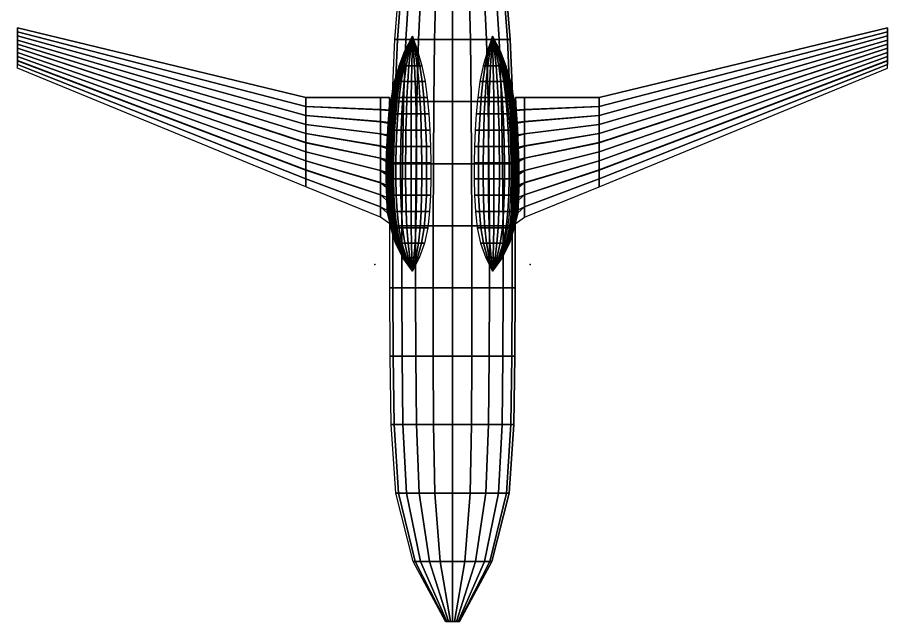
# Model space of a CAD drawing. Extents: x 38 to 126, y -36 to 69.
# Drawn here: x 38.3 to 125.6, y -35.8 to 24.8 of the extents above; entities that cross this region are included whole.
import ezdxf

# ---------------------------------------------------------------- set-up
doc = ezdxf.new("R2010")
doc.units = 0
doc.layers.get('0').update_dxf_attribs({"linetype": 'CONTINUOUS'})
for name, color, linetype in [('BODY', 5, 'CONTINUOUS'), ('ENGINES', 5, 'CONTINUOUS'), ('NACELS', 2, 'CONTINUOUS'), ('UDF', 7, 'CONTINUOUS'), ('WINGS', 2, 'CONTINUOUS')]:
    doc.layers.add(name, color=color, linetype=linetype)

# ---------------------------------------------------------------- blocks, each defined once
blk = doc.blocks.new('BLADES')
at = {"layer": 'UDF', "color": 1}
mesh = blk.add_polymesh((2, 16), dxfattribs=at)
for k, corner in enumerate([(0.815378, 3.155031, 9.913063), (0.742762, 3.223887, 9.755418), (0.659718, 3.237636, 9.588868), (0.573541, 3.204187, 9.426117), (0.488353, 3.141822, 9.271426), (0.406427, 3.052256, 9.128909), (0.330139, 2.936651, 9.003007), (0.260954, 2.799791, 8.895592), (0.199098, 2.647358, 8.805911), (0.143581, 2.484851, 8.730851), (0.092466, 2.316683, 8.66566), (0.04411, 2.145462, 8.606553), (-0.002395, 1.972372, 8.551488), (-0.047161, 1.797674, 8.500188), (-0.09111, 1.62227, 8.450648), (-0.145243, 1.383508, 8.394429), (0.815378, 3.155031, 9.913063), (0.754421, 3.039144, 9.817432), (0.690664, 2.931241, 9.714594), (0.624226, 2.832466, 9.604546), (0.555917, 2.741169, 9.489229), (0.489027, 2.644297, 9.377888), (0.430717, 2.522586, 9.288702), (0.38467, 2.379622, 9.228174), (0.346679, 2.227932, 9.185363), (0.31386, 2.072362, 9.153564), (0.285544, 1.914289, 9.131167), (0.261733, 1.754436, 9.118026), (0.241381, 1.593671, 9.111892), (0.22294, 1.432564, 9.109596), (0.20534, 1.271346, 9.108982), (0.204348, 1.225804, 9.11665)]):
    mesh.set_mesh_vertex(divmod(k, 16), corner)
mesh = blk.add_polymesh((2, 16), dxfattribs=at)
for k, corner in enumerate([(0.918259, 2.903962, 11.04696), (1.001368, 2.930499, 10.88187), (1.062792, 2.905388, 10.707455), (1.10185, 2.838614, 10.537018), (1.125304, 2.747604, 10.375021), (1.132554, 2.634831, 10.225774), (1.122647, 2.502341, 10.093926), (1.0971, 2.354865, 9.981438), (1.058704, 2.197353, 9.887522), (1.010951, 2.034057, 9.808917), (0.957391, 1.867883, 9.740647), (0.900447, 1.700328, 9.678749), (0.841325, 1.532001, 9.621083), (0.780235, 1.363072, 9.567361), (0.718245, 1.193903, 9.515481), (0.642345, 0.983802, 9.448479), (0.918259, 2.903962, 11.04696), (0.898179, 2.778032, 10.946812), (0.88406, 2.657674, 10.839119), (0.876417, 2.543914, 10.723873), (0.873866, 2.435706, 10.603111), (0.867503, 2.32337, 10.486511), (0.84268, 2.193646, 10.393113), (0.798842, 2.051226, 10.329726), (0.745223, 1.904936, 10.284894), (0.686214, 1.75763, 10.251593), (0.622965, 1.610185, 10.228139), (0.555848, 1.46322, 10.214377), (0.485998, 1.317011, 10.207953), (0.414722, 1.171359, 10.205549), (0.342837, 1.025985, 10.204906), (0.270766, 0.880701, 10.204808)]):
    mesh.set_mesh_vertex(divmod(k, 16), corner)
blk = doc.blocks.new('ENGINE')
at = {"color": 244, "extrusion": (0, 3e-16, -1)}
blk.add_circle((-0.02531, 0.01558, -35.530117), 0.814321, dxfattribs=at)
at = {"color": 1}
blk.add_point((0, 0), dxfattribs=at)
at = {"layer": 'BODY', "extrusion": (0, -1, -2e-16)}
blk.add_lwpolyline([(-0.829368, 35.109919), (-1.030501, 35.552782), (-1.192566, 36.024288), (-1.319893, 36.518839), (-1.41681, 37.03084), (-1.487649, 37.554692), (-1.536738, 38.0848), (-1.568408, 38.615566), (-1.586987, 39.141394), (-1.596115, 39.657602), (-1.596669, 40.163173), (-1.588832, 40.658002), (-1.572791, 41.141987), (-1.548731, 41.615026), (-1.516836, 42.077015), (-1.512498, 42.126482)], dxfattribs=at)
at = {"layer": 'UDF', "color": 1}
for rotation in [45, 315, 90, 135, 270, 225, 180]:
    blk.add_blockref('BLADES', (-0.00664, -0.007821, 35.109919), dxfattribs=dict(at, rotation=rotation))
blk.add_blockref('BLADES', (-0.00664, -0.007821, 35.109919), dxfattribs=at)
at = {"layer": 'BODY'}
mesh = blk.add_polymesh((2, 16), dxfattribs=at)
for k, corner in enumerate([(-1.512498, -0.007848, 42.126482), (-1.546122, -0.007848, 41.652814), (-1.570928, -0.007848, 41.178601), (-1.587307, -0.007848, 40.704022), (-1.595622, -0.007848, 40.229234), (-1.596221, -0.007848, 39.754375), (-1.58943, -0.007848, 39.279567), (-1.575099, -0.007848, 38.804931), (-1.55141, -0.007848, 38.330688), (-1.515665, -0.007848, 37.857232), (-1.464729, -0.007848, 37.385202), (-1.394998, -0.007848, 36.915606), (-1.302177, -0.007848, 36.450029), (-1.18111, -0.007848, 35.990959), (-1.025734, -0.007848, 35.542285), (-0.829368, -0.007848, 35.109919), (-4.257712, -0.007821, 41.607175), (-4.175062, -0.007821, 41.130377), (-4.092412, -0.007821, 40.653579), (-4.009762, -0.007821, 40.17678), (-3.927112, -0.007821, 39.699982), (-3.844461, -0.007821, 39.223183), (-3.761811, -0.007821, 38.746385), (-3.679161, -0.007821, 38.269587), (-3.596511, -0.007821, 37.792788), (-3.513861, -0.007821, 37.31599), (-3.431211, -0.007821, 36.839191), (-3.348561, -0.007821, 36.362393), (-3.265911, -0.007821, 35.885594), (-3.183261, -0.007821, 35.408796), (-3.100611, -0.007821, 34.931998), (-3.017961, -0.007821, 34.455199)]):
    mesh.set_mesh_vertex(divmod(k, 16), corner)
at = {"layer": 'ENGINES'}
mesh = blk.add_polymesh((15, 16), dxfattribs=dict(at, m_close=True))
for k, corner in enumerate([(-0.955878, -0.007848, 45.160512), (-1.182765, -0.007848, 44.528243), (-1.306904, -0.007848, 43.857664), (-1.403062, -0.007848, 43.182464), (-1.479323, -0.007848, 42.504713), (-1.534242, -0.007848, 41.824892), (-1.572692, -0.007848, 41.143937), (-1.591933, -0.007848, 40.462167), (-1.596249, -0.007848, 39.780142), (-1.58546, -0.007848, 39.098187), (-1.556547, -0.007848, 38.416779), (-1.504512, -0.007848, 37.736795), (-1.420756, -0.007848, 37.060014), (-1.287098, -0.007848, 36.391462), (-1.094103, -0.007848, 35.737823), (-0.829368, -0.007848, 35.109919), (-0.873037, 0.381941, 45.160512), (-1.080309, 0.474225, 44.528243), (-1.193715, 0.524716, 43.857664), (-1.28156, 0.563828, 43.182464), (-1.351228, 0.594846, 42.504713), (-1.401399, 0.617183, 41.824892), (-1.436524, 0.632822, 41.143937), (-1.454103, 0.640648, 40.462167), (-1.458046, 0.642404, 39.780142), (-1.448189, 0.638016, 39.098187), (-1.421775, 0.626255, 38.416779), (-1.37424, 0.605091, 37.736795), (-1.297724, 0.571024, 37.060014), (-1.175622, 0.516661, 36.391462), (-0.999312, 0.438163, 35.737823), (-0.757465, 0.330485, 35.109919), (-0.638817, 0.704337, 45.160512), (-0.790634, 0.872947, 44.528243), (-0.873699, 0.9652, 43.857664), (-0.938042, 1.03666, 43.182464), (-0.98907, 1.093333, 42.504713), (-1.025818, 1.134145, 41.824892), (-1.051546, 1.162719, 41.143937), (-1.064421, 1.177018, 40.462167), (-1.067309, 1.180226, 39.780142), (-1.06009, 1.172208, 39.098187), (-1.040743, 1.150721, 38.416779), (-1.005925, 1.112052, 37.736795), (-0.949881, 1.049808, 37.060014), (-0.860447, 0.950482, 36.391462), (-0.731307, 0.807058, 35.737823), (-0.554165, 0.610322, 35.109919), (-0.293716, 0.903594, 45.160512), (-0.363828, 1.119376, 44.528243), (-0.402189, 1.237439, 43.857664), (-0.431903, 1.328892, 43.182464), (-0.455469, 1.40142, 42.504713), (-0.47244, 1.453651, 41.824892), (-0.484322, 1.490219, 41.143937), (-0.490268, 1.508519, 40.462167), (-0.491601, 1.512624, 39.780142), (-0.488268, 1.502363, 39.098187), (-0.479333, 1.474864, 38.416779), (-0.463253, 1.425376, 37.736795), (-0.437371, 1.345719, 37.060014), (-0.396069, 1.218603, 36.391462), (-0.33643, 1.035054, 35.737823), (-0.254622, 0.783276, 35.109919), (0.102595, 0.945259, 45.160512), (0.126311, 1.170903, 44.528243), (0.139287, 1.294362, 43.857664), (0.149338, 1.389994, 43.182464), (0.15731, 1.465837, 42.504713), (0.16305, 1.520455, 41.824892), (0.167069, 1.558694, 41.143937), (0.169081, 1.57783, 40.462167), (0.169532, 1.582123, 39.780142), (0.168404, 1.571393, 39.098187), (0.165382, 1.542637, 38.416779), (0.159943, 1.490888, 37.736795), (0.151188, 1.40759, 37.060014), (0.137217, 1.274665, 36.391462), (0.117043, 1.082727, 35.737823), (0.089371, 0.819443, 35.109919), (0.481589, 0.822128, 45.160512), (0.595033, 1.018618, 44.528243), (0.657102, 1.126125, 43.857664), (0.705181, 1.209401, 43.182464), (0.743312, 1.275445, 42.504713), (0.770771, 1.323006, 41.824892), (0.789996, 1.356304, 41.143937), (0.799617, 1.372968, 40.462167), (0.801775, 1.376706, 39.780142), (0.796381, 1.367363, 39.098187), (0.781924, 1.342322, 38.416779), (0.755906, 1.297259, 37.736795), (0.714028, 1.224724, 37.060014), (0.6472, 1.108973, 36.391462), (0.550702, 0.941835, 35.737823), (0.418335, 0.712568, 35.109919), (0.777736, 0.555491, 45.160512), (0.961292, 0.688852, 44.528243), (1.061722, 0.761819, 43.857664), (1.139516, 0.81834, 43.182464), (1.201212, 0.863165, 42.504713), (1.245643, 0.895445, 41.824892), (1.276749, 0.918045, 41.143937), (1.292316, 0.929355, 40.462167), (1.295808, 0.931892, 39.780142), (1.287079, 0.925551, 39.098187), (1.263687, 0.908556, 38.416779), (1.221591, 0.877971, 37.736795), (1.15383, 0.82874, 37.060014), (1.045699, 0.750178, 36.391462), (0.889563, 0.636738, 35.737823), (0.675388, 0.481131, 35.109919), (0.939829, 0.191453, 45.160512), (1.161758, 0.238625, 44.528243), (1.283184, 0.264435, 43.857664), (1.377241, 0.284428, 43.182464), (1.451836, 0.300283, 42.504713), (1.505554, 0.311701, 41.824892), (1.543164, 0.319696, 41.143937), (1.561985, 0.323696, 40.462167), (1.566207, 0.324594, 39.780142), (1.555653, 0.32235, 39.098187), (1.527371, 0.316339, 38.416779), (1.476474, 0.30552, 37.736795), (1.394548, 0.288106, 37.060014), (1.263811, 0.260317, 36.391462), (1.075033, 0.220191, 35.737823), (0.816084, 0.16515, 35.109919), (0.93984, -0.207042, 45.160512), (1.161769, -0.254214, 44.528243), (1.283195, -0.280024, 43.857664), (1.377252, -0.300017, 43.182464), (1.451847, -0.315872, 42.504713), (1.505565, -0.327291, 41.824892), (1.543175, -0.335285, 41.143937), (1.561996, -0.339285, 40.462167), (1.566218, -0.340183, 39.780142), (1.555665, -0.33794, 39.098187), (1.527383, -0.331928, 38.416779), (1.476485, -0.321109, 37.736795), (1.394559, -0.303695, 37.060014), (1.263822, -0.275907, 36.391462), (1.075044, -0.235781, 35.737823), (0.816095, -0.180739, 35.109919), (0.777768, -0.57109, 45.160512), (0.961323, -0.704451, 44.528243), (1.061753, -0.777417, 43.857664), (1.139547, -0.833938, 43.182464), (1.201244, -0.878763, 42.504713), (1.245674, -0.911044, 41.824892), (1.27678, -0.933644, 41.143937), (1.292347, -0.944954, 40.462167), (1.295839, -0.947491, 39.780142), (1.287111, -0.941149, 39.098187), (1.263719, -0.924154, 38.416779), (1.221622, -0.893569, 37.736795), (1.153862, -0.844338, 37.060014), (1.045731, -0.765776, 36.391462), (0.889594, -0.652336, 35.737823), (0.675419, -0.496729, 35.109919), (0.481636, -0.837743, 45.160512), (0.595079, -1.034233, 44.528243), (0.657149, -1.14174, 43.857664), (0.705228, -1.225016, 43.182464), (0.743359, -1.29106, 42.504713), (0.770818, -1.338621, 41.824892), (0.790043, -1.371919, 41.143937), (0.799664, -1.388583, 40.462167), (0.801822, -1.392321, 39.780142), (0.796427, -1.382977, 39.098187), (0.78197, -1.357937, 38.416779), (0.755953, -1.312874, 37.736795), (0.714075, -1.240339, 37.060014), (0.647246, -1.124588, 36.391462), (0.550748, -0.957449, 35.737823), (0.418381, -0.728182, 35.109919), (0.102648, -0.960895, 45.160512), (0.126364, -1.186539, 44.528243), (0.13934, -1.309998, 43.857664), (0.149392, -1.40563, 43.182464), (0.157363, -1.481473, 42.504713), (0.163104, -1.536091, 41.824892), (0.167123, -1.57433, 41.143937), (0.169134, -1.593466, 40.462167), (0.169585, -1.597759, 39.780142), (0.168458, -1.587029, 39.098187), (0.165435, -1.558273, 38.416779), (0.159996, -1.506524, 37.736795), (0.151241, -1.423226, 37.060014), (0.13727, -1.290301, 36.391462), (0.117097, -1.098363, 35.737823), (0.089424, -0.835079, 35.109919), (-0.293665, -0.919252, 45.160512), (-0.363777, -1.135035, 44.528243), (-0.402138, -1.253098, 43.857664), (-0.431852, -1.34455, 43.182464), (-0.455418, -1.417078, 42.504713), (-0.472389, -1.469309, 41.824892), (-0.484271, -1.505877, 41.143937), (-0.490217, -1.524177, 40.462167), (-0.49155, -1.528282, 39.780142), (-0.488216, -1.518021, 39.098187), (-0.479282, -1.490522, 38.416779), (-0.463202, -1.441035, 37.736795), (-0.43732, -1.361377, 37.060014), (-0.396017, -1.234262, 36.391462), (-0.336379, -1.050712, 35.737823), (-0.254571, -0.798935, 35.109919), (-0.638777, -0.720014, 45.160512), (-0.790594, -0.888625, 44.528243), (-0.873659, -0.980877, 43.857664), (-0.938002, -1.052337, 43.182464), (-0.98903, -1.10901, 42.504713), (-1.025778, -1.149823, 41.824892), (-1.051506, -1.178396, 41.143937), (-1.064381, -1.192696, 40.462167), (-1.067269, -1.195903, 39.780142), (-1.06005, -1.187886, 39.098187), (-1.040703, -1.166398, 38.416779), (-1.005885, -1.127729, 37.736795), (-0.949841, -1.065486, 37.060014), (-0.860407, -0.966159, 36.391462), (-0.731268, -0.822736, 35.737823), (-0.554125, -0.626, 35.109919), (-0.873015, -0.397632, 45.160512), (-1.080287, -0.489915, 44.528243), (-1.193693, -0.540407, 43.857664), (-1.281538, -0.579518, 43.182464), (-1.351206, -0.610537, 42.504713), (-1.401377, -0.632874, 41.824892), (-1.436503, -0.648513, 41.143937), (-1.454081, -0.656339, 40.462167), (-1.458024, -0.658095, 39.780142), (-1.448168, -0.653706, 39.098187), (-1.421753, -0.641946, 38.416779), (-1.374218, -0.620782, 37.736795), (-1.297702, -0.586715, 37.060014), (-1.1756, -0.532352, 36.391462), (-0.99929, -0.453853, 35.737823), (-0.757443, -0.346176, 35.109919)]):
    mesh.set_mesh_vertex(divmod(k, 16), corner)
at = {"layer": 'UDF', "color": 2}
mesh = blk.add_polymesh((15, 16), dxfattribs=dict(at, m_close=True))
for k, corner in enumerate([(-0.955878, -0.007848, 45.160512), (-0.914245, -0.007848, 45.304042), (-0.872613, -0.007848, 45.447572), (-0.826842, -0.007848, 45.58977), (-0.776966, -0.007848, 45.730648), (-0.726184, -0.007848, 45.871177), (-0.668767, -0.007848, 46.009153), (-0.61135, -0.007848, 46.147129), (-0.547684, -0.007848, 46.282312), (-0.483188, -0.007848, 46.417124), (-0.413016, -0.007848, 46.549038), (-0.341608, -0.007848, 46.68032), (-0.263269, -0.007848, 46.807579), (-0.181798, -0.007848, 46.932778), (-0.094855, -0.007848, 47.054314), (0.002449, -0.007848, 47.167742), (-0.873037, 0.381941, 45.160512), (-0.835004, 0.365008, 45.304042), (-0.796971, 0.348074, 45.447572), (-0.755157, 0.329458, 45.58977), (-0.709593, 0.309171, 45.730648), (-0.663201, 0.288516, 45.871177), (-0.610748, 0.265163, 46.009153), (-0.558296, 0.241809, 46.147129), (-0.500133, 0.215914, 46.282312), (-0.441213, 0.189681, 46.417124), (-0.377108, 0.161139, 46.549038), (-0.311874, 0.132095, 46.68032), (-0.240307, 0.100232, 46.807579), (-0.16588, 0.067094, 46.932778), (-0.086454, 0.031732, 47.054314), (0.002438, -0.007845, 47.167742), (-0.638817, 0.704337, 45.160512), (-0.610959, 0.673398, 45.304042), (-0.583101, 0.642459, 45.447572), (-0.552475, 0.608444, 45.58977), (-0.519101, 0.571379, 45.730648), (-0.485122, 0.533641, 45.871177), (-0.446702, 0.490972, 46.009153), (-0.408283, 0.448303, 46.147129), (-0.365682, 0.400989, 46.282312), (-0.322525, 0.35306, 46.417124), (-0.275571, 0.300912, 46.549038), (-0.22779, 0.247845, 46.68032), (-0.175371, 0.189628, 46.807579), (-0.120856, 0.129083, 46.932778), (-0.06268, 0.064472, 47.054314), (0.002429, -0.007839, 47.167742), (-0.293716, 0.903594, 45.160512), (-0.280851, 0.863999, 45.304042), (-0.267985, 0.824404, 45.447572), (-0.253841, 0.780873, 45.58977), (-0.238429, 0.733438, 45.730648), (-0.222736, 0.685142, 45.871177), (-0.204994, 0.630535, 46.009153), (-0.187251, 0.575929, 46.147129), (-0.167577, 0.515378, 46.282312), (-0.147646, 0.454039, 46.417124), (-0.125962, 0.387301, 46.549038), (-0.103896, 0.319389, 46.68032), (-0.079688, 0.244884, 46.807579), (-0.054512, 0.1674, 46.932778), (-0.027645, 0.084712, 47.054314), (0.002424, -0.007829, 47.167742), (0.102595, 0.945259, 45.160512), (0.098243, 0.903854, 45.304042), (0.093891, 0.86245, 45.447572), (0.089107, 0.81693, 45.58977), (0.083893, 0.767327, 45.730648), (0.078585, 0.716824, 45.871177), (0.072584, 0.659721, 46.009153), (0.066582, 0.602619, 46.147129), (0.059927, 0.539301, 46.282312), (0.053185, 0.475158, 46.417124), (0.04585, 0.405371, 46.549038), (0.038386, 0.334354, 46.68032), (0.030197, 0.256444, 46.807579), (0.021681, 0.175419, 46.932778), (0.012593, 0.088953, 47.054314), (0.002422, -0.007818, 47.167742), (0.481589, 0.822128, 45.160512), (0.460773, 0.786073, 45.304042), (0.439957, 0.750018, 45.447572), (0.417071, 0.71038, 45.58977), (0.392133, 0.667186, 45.730648), (0.366742, 0.623207, 45.871177), (0.338034, 0.573483, 46.009153), (0.309326, 0.523758, 46.147129), (0.277492, 0.468622, 46.282312), (0.245244, 0.412766, 46.417124), (0.210158, 0.351996, 46.549038), (0.174454, 0.290155, 46.68032), (0.135285, 0.222311, 46.807579), (0.094549, 0.151755, 46.932778), (0.051078, 0.07646, 47.054314), (0.002426, -0.007807, 47.167742), (0.777736, 0.555491, 45.160512), (0.744055, 0.53102, 45.304042), (0.710373, 0.506549, 45.447572), (0.673344, 0.479646, 45.58977), (0.632993, 0.450329, 45.730648), (0.59191, 0.420481, 45.871177), (0.545459, 0.386732, 46.009153), (0.499007, 0.352983, 46.147129), (0.4475, 0.315561, 46.282312), (0.395322, 0.277651, 46.417124), (0.338551, 0.236405, 46.549038), (0.280781, 0.194433, 46.68032), (0.217404, 0.148386, 46.807579), (0.151492, 0.100498, 46.932778), (0.081154, 0.049395, 47.054314), (0.002433, -0.007799, 47.167742), (0.939829, 0.191453, 45.160512), (0.899106, 0.182797, 45.304042), (0.858383, 0.174141, 45.447572), (0.813612, 0.164625, 45.58977), (0.764826, 0.154255, 45.730648), (0.715154, 0.143697, 45.871177), (0.658992, 0.131759, 46.009153), (0.60283, 0.119821, 46.147129), (0.540555, 0.106584, 46.282312), (0.477468, 0.093175, 46.417124), (0.408829, 0.078585, 46.549038), (0.338982, 0.063739, 46.68032), (0.262355, 0.047451, 46.807579), (0.182664, 0.030512, 46.932778), (0.097621, 0.012436, 47.054314), (0.002444, -0.007795, 47.167742), (0.93984, -0.207042, 45.160512), (0.899117, -0.198386, 45.304042), (0.858394, -0.18973, 45.447572), (0.813624, -0.180214, 45.58977), (0.764837, -0.169844, 45.730648), (0.715165, -0.159286, 45.871177), (0.659003, -0.147348, 46.009153), (0.602841, -0.135411, 46.147129), (0.540566, -0.122174, 46.282312), (0.477479, -0.108764, 46.417124), (0.408841, -0.094175, 46.549038), (0.338993, -0.079328, 46.68032), (0.262366, -0.06304, 46.807579), (0.182675, -0.046102, 46.932778), (0.097632, -0.028025, 47.054314), (0.002455, -0.007795, 47.167742), (0.777768, -0.57109, 45.160512), (0.744086, -0.546619, 45.304042), (0.710405, -0.522148, 45.447572), (0.673375, -0.495244, 45.58977), (0.633025, -0.465928, 45.730648), (0.591941, -0.436079, 45.871177), (0.54549, -0.40233, 46.009153), (0.499039, -0.368581, 46.147129), (0.447532, -0.331159, 46.282312), (0.395353, -0.293249, 46.417124), (0.338583, -0.252003, 46.549038), (0.280813, -0.210031, 46.68032), (0.217435, -0.163984, 46.807579), (0.151524, -0.116097, 46.932778), (0.081186, -0.064993, 47.054314), (0.002465, -0.007799, 47.167742), (0.481636, -0.837743, 45.160512), (0.46082, -0.801688, 45.304042), (0.440003, -0.765633, 45.447572), (0.417118, -0.725994, 45.58977), (0.39218, -0.682801, 45.730648), (0.366789, -0.638822, 45.871177), (0.338081, -0.589098, 46.009153), (0.309372, -0.539373, 46.147129), (0.277539, -0.484236, 46.282312), (0.245291, -0.428381, 46.417124), (0.210205, -0.367611, 46.549038), (0.174501, -0.30577, 46.68032), (0.135331, -0.237926, 46.807579), (0.094596, -0.16737, 46.932778), (0.051124, -0.092075, 47.054314), (0.002472, -0.007807, 47.167742), (0.102648, -0.960895, 45.160512), (0.098296, -0.919491, 45.304042), (0.093945, -0.878086, 45.447572), (0.08916, -0.832566, 45.58977), (0.083947, -0.782963, 45.730648), (0.078639, -0.73246, 45.871177), (0.072637, -0.675357, 46.009153), (0.066635, -0.618255, 46.147129), (0.05998, -0.554937, 46.282312), (0.053239, -0.490794, 46.417124), (0.045904, -0.421007, 46.549038), (0.03844, -0.34999, 46.68032), (0.030251, -0.27208, 46.807579), (0.021735, -0.191055, 46.932778), (0.012647, -0.104589, 47.054314), (0.002476, -0.007818, 47.167742), (-0.293665, -0.919252, 45.160512), (-0.280799, -0.879657, 45.304042), (-0.267934, -0.840062, 45.447572), (-0.25379, -0.796532, 45.58977), (-0.238378, -0.749097, 45.730648), (-0.222685, -0.7008, 45.871177), (-0.204943, -0.646194, 46.009153), (-0.1872, -0.591587, 46.147129), (-0.167526, -0.531037, 46.282312), (-0.147595, -0.469697, 46.417124), (-0.125911, -0.40296, 46.549038), (-0.103845, -0.335047, 46.68032), (-0.079637, -0.260542, 46.807579), (-0.054461, -0.183058, 46.932778), (-0.027594, -0.100371, 47.054314), (0.002475, -0.007829, 47.167742), (-0.638777, -0.720014, 45.160512), (-0.610919, -0.689075, 45.304042), (-0.583062, -0.658136, 45.447572), (-0.552435, -0.624122, 45.58977), (-0.519061, -0.587057, 45.730648), (-0.485082, -0.549319, 45.871177), (-0.446662, -0.50665, 46.009153), (-0.408243, -0.463981, 46.147129), (-0.365642, -0.416667, 46.282312), (-0.322485, -0.368737, 46.417124), (-0.275531, -0.316589, 46.549038), (-0.22775, -0.263523, 46.68032), (-0.175331, -0.205306, 46.807579), (-0.120816, -0.144761, 46.932778), (-0.06264, -0.08015, 47.054314), (0.002469, -0.007839, 47.167742), (-0.873015, -0.397632, 45.160512), (-0.834982, -0.380699, 45.304042), (-0.796949, -0.363765, 45.447572), (-0.755135, -0.345148, 45.58977), (-0.709571, -0.324862, 45.730648), (-0.663179, -0.304207, 45.871177), (-0.610727, -0.280854, 46.009153), (-0.558274, -0.2575, 46.147129), (-0.500111, -0.231605, 46.282312), (-0.441191, -0.205372, 46.417124), (-0.377086, -0.17683, 46.549038), (-0.311852, -0.147786, 46.68032), (-0.240285, -0.115923, 46.807579), (-0.165858, -0.082785, 46.932778), (-0.086432, -0.047423, 47.054314), (0.00246, -0.007845, 47.167742)]):
    mesh.set_mesh_vertex(divmod(k, 16), corner)
blk = doc.blocks.new('WING')
at = {"layer": 'NACELS'}
mesh = blk.add_polymesh((16, 16), dxfattribs=at)
for k, corner in enumerate([(85.964782, -0.653847, -3.914138), (86.633714, 0.68117, -3.245206), (87.164161, 2.133442, -2.714759), (87.500794, 3.697582, -2.378126), (87.684678, 5.313093, -2.194242), (87.781101, 6.944336, -2.097819), (87.823164, 8.580261, -2.055756), (87.824077, 10.217299, -2.054843), (87.788886, 11.853601, -2.090034), (87.716556, 13.487433, -2.162364), (87.603472, 15.116631, -2.275448), (87.451586, 16.739492, -2.427334), (87.235248, 18.347179, -2.643672), (86.914739, 19.919108, -2.964181), (86.490257, 21.441403, -3.388664), (85.964782, 22.899387, -3.914138), (85.964782, -0.653847, -3.914138), (86.758175, 0.68117, -3.398903), (87.387316, 2.133442, -2.990334), (87.786583, 3.697582, -2.731047), (88.004681, 5.313093, -2.589412), (88.119044, 6.944336, -2.515144), (88.168934, 8.580261, -2.482745), (88.170016, 10.217299, -2.482043), (88.128278, 11.853601, -2.509148), (88.04249, 13.487433, -2.564859), (87.908366, 15.116631, -2.65196), (87.728219, 16.739492, -2.768949), (87.47163, 18.347179, -2.93558), (87.091488, 19.919108, -3.182447), (86.588026, 21.441403, -3.509399), (85.964782, 22.899387, -3.914138), (85.964782, -0.653847, -3.914138), (86.847961, 0.68117, -3.575118), (87.5483, 2.133442, -3.306283), (87.992751, 3.697582, -3.135674), (88.23553, 5.313093, -3.04248), (88.362835, 6.944336, -2.993612), (88.418371, 8.580261, -2.972294), (88.419576, 10.217299, -2.971831), (88.373114, 11.853601, -2.989666), (88.277619, 13.487433, -3.026323), (88.128315, 15.116631, -3.083636), (87.927783, 16.739492, -3.160613), (87.642155, 18.347179, -3.270255), (87.218994, 19.919108, -3.432692), (86.658557, 21.441403, -3.647823), (85.964782, 22.899387, -3.914138), (85.964782, -0.653847, -3.914138), (86.899148, 0.68117, -3.766149), (87.640077, 2.133442, -3.648798), (88.110287, 3.697582, -3.574324), (88.367137, 5.313093, -3.533643), (88.50182, 6.944336, -3.512311), (88.560575, 8.580261, -3.503005), (88.561849, 10.217299, -3.502803), (88.512695, 11.853601, -3.510589), (88.411665, 13.487433, -3.52659), (88.253708, 15.116631, -3.551608), (88.041553, 16.739492, -3.58521), (87.739372, 18.347179, -3.633071), (87.291684, 19.919108, -3.703978), (86.698766, 21.441403, -3.797887), (85.964782, 22.899387, -3.914138), (85.964782, -0.653847, -3.914138), (86.909498, 0.68117, -3.963649), (87.658635, 2.133442, -4.002909), (88.134054, 3.697582, -4.027825), (88.393749, 5.313093, -4.041435), (88.529924, 6.944336, -4.048572), (88.58933, 8.580261, -4.051685), (88.590618, 10.217299, -4.051753), (88.54092, 11.853601, -4.049148), (88.43877, 13.487433, -4.043795), (88.279064, 15.116631, -4.035425), (88.064559, 16.739492, -4.024183), (87.75903, 18.347179, -4.008171), (87.306383, 19.919108, -3.984449), (86.706897, 21.441403, -3.953031), (85.964782, 22.899387, -3.914138), (85.964782, -0.653847, -3.914138), (86.87856, 0.68117, -4.158984), (87.603164, 2.133442, -4.353142), (88.063013, 3.697582, -4.476358), (88.314204, 5.313093, -4.543664), (88.44592, 6.944336, -4.578957), (88.50338, 8.580261, -4.594354), (88.504626, 10.217299, -4.594688), (88.456555, 11.853601, -4.581807), (88.357751, 13.487433, -4.555332), (88.203275, 15.116631, -4.513941), (87.995794, 16.739492, -4.458346), (87.700271, 18.347179, -4.379161), (87.262448, 19.919108, -4.261847), (86.682594, 21.441403, -4.106476), (85.964782, 22.899387, -3.914138), (85.964782, -0.653847, -3.914138), (86.807685, 0.68117, -4.343619), (87.476087, 2.133442, -4.684187), (87.90027, 3.697582, -4.900319), (88.131978, 5.313093, -5.01838), (88.253477, 6.944336, -5.080287), (88.30648, 8.580261, -5.107293), (88.30763, 10.217299, -5.107879), (88.263287, 11.853601, -5.085286), (88.172147, 13.487433, -5.038847), (88.029652, 15.116631, -4.966242), (87.838264, 16.739492, -4.868725), (87.565662, 18.347179, -4.729828), (87.161798, 19.919108, -4.524049), (86.626919, 21.441403, -4.251514), (85.964782, 22.899387, -3.914138), (85.964782, -0.653847, -3.914138), (86.699972, 0.68117, -4.509483), (87.28296, 2.133442, -4.981578), (87.652936, 3.697582, -5.281179), (87.855035, 5.313093, -5.444835), (87.961008, 6.944336, -5.53065), (88.007238, 8.580261, -5.568087), (88.00824, 10.217299, -5.568899), (87.969564, 11.853601, -5.537579), (87.89007, 13.487433, -5.473206), (87.765785, 15.116631, -5.372562), (87.598854, 16.739492, -5.237384), (87.361088, 18.347179, -5.044845), (87.008833, 19.919108, -4.759594), (86.542305, 21.441403, -4.381808), (85.964782, 22.899387, -3.914138), (85.964782, -0.653847, -3.914138), (86.560127, 0.68117, -4.649328), (87.032221, 2.133442, -5.232316), (87.331823, 3.697582, -5.602293), (87.495478, 5.313093, -5.804391), (87.581294, 6.944336, -5.910364), (87.61873, 8.580261, -5.956594), (87.619542, 10.217299, -5.957597), (87.588223, 11.853601, -5.918921), (87.52385, 13.487433, -5.839427), (87.423206, 15.116631, -5.715142), (87.288028, 16.739492, -5.548211), (87.095488, 18.347179, -5.310445), (86.810238, 19.919108, -4.958189), (86.432451, 21.441403, -4.491662), (85.964782, 22.899387, -3.914138), (85.964782, -0.653847, -3.914138), (86.394263, 0.68117, -4.757042), (86.73483, 2.133442, -5.425444), (86.950962, 3.697582, -5.849627), (87.069023, 5.313093, -6.081334), (87.13093, 6.944336, -6.202834), (87.157937, 8.580261, -6.255837), (87.158523, 10.217299, -6.256987), (87.135929, 11.853601, -6.212644), (87.08949, 13.487433, -6.121503), (87.016886, 15.116631, -5.979009), (86.919369, 16.739492, -5.787621), (86.780471, 18.347179, -5.515019), (86.574692, 19.919108, -5.111155), (86.302157, 21.441403, -4.576275), (85.964782, 22.899387, -3.914138), (85.964782, -0.653847, -3.914138), (86.209628, 0.68117, -4.827917), (86.403785, 2.133442, -5.552521), (86.527001, 3.697582, -6.01237), (86.594308, 5.313093, -6.263561), (86.629601, 6.944336, -6.395276), (86.644997, 8.580261, -6.452736), (86.645331, 10.217299, -6.453982), (86.63245, 11.853601, -6.405911), (86.605976, 13.487433, -6.307107), (86.564584, 15.116631, -6.152631), (86.50899, 16.739492, -5.94515), (86.429805, 18.347179, -5.649627), (86.31249, 19.919108, -5.211804), (86.157119, 21.441403, -4.63195), (85.964782, 22.899387, -3.914138), (85.964782, -0.653847, -3.914138), (86.014292, 0.68117, -4.858855), (86.053553, 2.133442, -5.607992), (86.078468, 3.697582, -6.083411), (86.092079, 5.313093, -6.343106), (86.099215, 6.944336, -6.479281), (86.102328, 8.580261, -6.538686), (86.102396, 10.217299, -6.539975), (86.099791, 11.853601, -6.490276), (86.094438, 13.487433, -6.388127), (86.086068, 15.116631, -6.228421), (86.074826, 16.739492, -6.013915), (86.058814, 18.347179, -5.708386), (86.035092, 19.919108, -5.25574), (86.003674, 21.441403, -4.656254), (85.964782, 22.899387, -3.914138), (85.964782, -0.653847, -3.914138), (85.816793, 0.68117, -4.848504), (85.699441, 2.133442, -5.589434), (85.624967, 3.697582, -6.059644), (85.584286, 5.313093, -6.316494), (85.562954, 6.944336, -6.451177), (85.553649, 8.580261, -6.509931), (85.553447, 10.217299, -6.511206), (85.561232, 11.853601, -6.462052), (85.577234, 13.487433, -6.361021), (85.602251, 15.116631, -6.203065), (85.635854, 16.739492, -5.99091), (85.683714, 18.347179, -5.688728), (85.754621, 19.919108, -5.241041), (85.84853, 21.441403, -4.648123), (85.964782, 22.899387, -3.914138), (85.964782, -0.653847, -3.914138), (85.625761, 0.68117, -4.797317), (85.356926, 2.133442, -5.497657), (85.186317, 3.697582, -5.942108), (85.093123, 5.313093, -6.184887), (85.044255, 6.944336, -6.312192), (85.022937, 8.580261, -6.367728), (85.022475, 10.217299, -6.368932), (85.04031, 11.853601, -6.322471), (85.076967, 13.487433, -6.226975), (85.134279, 15.116631, -6.077672), (85.211256, 16.739492, -5.877139), (85.320898, 18.347179, -5.591512), (85.483335, 19.919108, -5.16835), (85.698466, 21.441403, -4.607913), (85.964782, 22.899387, -3.914138), (85.964782, -0.653847, -3.914138), (85.449546, 0.68117, -4.707531), (85.040977, 2.133442, -5.336673), (84.78169, 3.697582, -5.73594), (84.640056, 5.313093, -5.954038), (84.565788, 6.944336, -6.0684), (84.533389, 8.580261, -6.11829), (84.532686, 10.217299, -6.119372), (84.559791, 11.853601, -6.077634), (84.615502, 13.487433, -5.991847), (84.702603, 15.116631, -5.857722), (84.819592, 16.739492, -5.677576), (84.986223, 18.347179, -5.420986), (85.23309, 19.919108, -5.040844), (85.560042, 21.441403, -4.537383), (85.964782, 22.899387, -3.914138), (85.964782, -0.653847, -3.914138), (85.29585, 0.68117, -4.58307), (84.765403, 2.133442, -5.113517), (84.42877, 3.697582, -5.450151), (84.244885, 5.313093, -5.634035), (84.148463, 6.944336, -5.730457), (84.106399, 8.580261, -5.772521), (84.105487, 10.217299, -5.773433), (84.140677, 11.853601, -5.738243), (84.213007, 13.487433, -5.665913), (84.326091, 15.116631, -5.552829), (84.477978, 16.739492, -5.400942), (84.694316, 18.347179, -5.184604), (85.014824, 19.919108, -4.864096), (85.439307, 21.441403, -4.439613), (85.964782, 22.899387, -3.914138)]):
    mesh.set_mesh_vertex(divmod(k, 16), corner)
at = {"layer": 'WINGS'}
mesh = blk.add_polymesh((20, 4), dxfattribs=dict(at, m_close=True))
for k, corner in enumerate([(125.590246, 20.048658, -1.139969), (96.645346, 8.592758, -2.672869), (89.178896, 5.783058, -2.450599), (87.971206, 5.179958, -2.382699), (125.590246, 20.449058, -1.035529), (96.645346, 9.476258, -2.442419), (89.178896, 6.981258, -2.179769), (87.858096, 6.444058, -2.120309), (125.590246, 20.862758, -1.004319), (96.645346, 10.389158, -2.373549), (89.178896, 8.208758, -2.102149), (87.825686, 7.739158, -2.045109), (125.590246, 21.277858, -1.010389), (96.645346, 11.305058, -2.386959), (89.178896, 9.439058, -2.125629), (87.835486, 9.037158, -2.067849), (125.590246, 21.692358, -1.034129), (96.645346, 12.219558, -2.439339), (89.178896, 10.667558, -2.196469), (87.865066, 10.333358, -2.136479), (125.590246, 22.105858, -1.071019), (96.645346, 13.132058, -2.520739), (89.178896, 11.893458, -2.304869), (87.910346, 11.626558, -2.241509), (125.590246, 22.517958, -1.121559), (96.645346, 14.041258, -2.632249), (89.178896, 13.114958, -2.453979), (87.972616, 12.915358, -2.385979), (125.590246, 22.928058, -1.186129), (96.645346, 14.947058, -2.769589), (89.178896, 14.330858, -2.643839), (88.051906, 14.198158, -2.569929), (125.590246, 23.335958, -1.263429), (96.645346, 15.846258, -2.944779), (89.178896, 15.539858, -2.873479), (88.147806, 15.473658, -2.792409), (125.590246, 23.741858, -1.350379), (96.645346, 16.741858, -3.137139), (89.178896, 16.741858, -3.137139), (88.257926, 16.741858, -3.047859), (125.590246, 23.334658, -1.418639), (96.645346, 15.843358, -3.287749), (89.178896, 15.534058, -3.343549), (88.344126, 15.467558, -3.247839), (125.590246, 22.926558, -1.481399), (96.645346, 14.942858, -3.426239), (89.178896, 14.323158, -3.531159), (88.422476, 14.190058, -3.429609), (125.590246, 22.517258, -1.535779), (96.645346, 14.039758, -3.546219), (89.178896, 13.108358, -3.691459), (88.489416, 12.908358, -3.584909), (125.590246, 22.106658, -1.579289), (96.645346, 13.133858, -3.642219), (89.178896, 11.889758, -3.820239), (88.543196, 11.622758, -3.709679), (125.590246, 21.694958, -1.610219), (96.645346, 12.225358, -3.710479), (89.178896, 10.667858, -3.912159), (88.581586, 10.333558, -3.798739), (125.590246, 21.282458, -1.626459), (96.645346, 11.315058, -3.746319), (89.178896, 9.443558, -3.960629), (88.601836, 9.041858, -3.845709), (125.590246, 20.869558, -1.625439), (96.645346, 10.404158, -3.744069), (89.178896, 8.218258, -3.957889), (88.600686, 7.749158, -3.843049), (125.590246, 20.457558, -1.600519), (96.645346, 9.494958, -3.689079), (89.178896, 6.995058, -3.888299), (88.571626, 6.458658, -3.775629), (125.590246, 20.053258, -1.522769), (96.645346, 8.602958, -3.517509), (89.178896, 5.783058, -3.714269), (88.498946, 5.179958, -3.607019), (125.590246, 19.684758, -1.338639), (96.645346, 7.789858, -3.111229), (89.178896, 4.752758, -3.102429), (88.243426, 4.092958, -3.014229)]):
    mesh.set_mesh_vertex(divmod(k, 4), corner)

msp = doc.modelspace()

# ---------------------------------------------------------------- block references
at = {"layer": 'ENGINES', "color": 1, "xscale": -1}
msp.add_blockref('WING', (163.881691, 0), dxfattribs=at)
at = {"layer": 'ENGINES', "color": 1}
msp.add_blockref('WING', (0, 0), dxfattribs=at)
at = {"layer": 'ENGINES', "color": 1, "extrusion": (0, 1, -2e-16), "xscale": -1, "rotation": 180}
msp.add_blockref('ENGINE', (-74.15711, 1.349752), dxfattribs=at)
at = {"layer": 'ENGINES', "color": 1, "extrusion": (0, 1, -2e-16), "rotation": 180}
msp.add_blockref('ENGINE', (-89.724581, 1.349752), dxfattribs=at)

# ---------------------------------------------------------------- meshes
at = {"layer": 'BODY'}
mesh = msp.add_polymesh((9, 7), dxfattribs=at)
for k, corner in enumerate([(75.872546, 16.340158, 0.345222), (76.147076, 22.566058, 0.353194), (76.644566, 28.791858, 0.394063), (77.415496, 35.017658, 0.460579), (78.422266, 41.243528, 0.486474), (79.637946, 47.469358, 0.508641), (81.050112, 53.088148, 0.645284), (76.169546, 16.340158, 2.220431), (76.430646, 22.566058, 2.143571), (76.903776, 28.791858, 2.030701), (77.636986, 35.017658, 1.858991), (78.594476, 41.243528, 1.573781), (79.750656, 47.469358, 1.220277), (81.093707, 53.088148, 0.920536), (77.031486, 16.340158, 3.912081), (77.253586, 22.566058, 3.758691), (77.656066, 28.791858, 3.507141), (78.279756, 35.017658, 3.120511), (79.094256, 41.243528, 2.554641), (80.077756, 47.469358, 1.862251), (81.220227, 53.088148, 1.168844), (78.373986, 16.340158, 5.254581), (78.535356, 22.566058, 5.040451), (78.827766, 28.791858, 4.678851), (79.280916, 35.017658, 4.121661), (79.872676, 41.243528, 3.333071), (80.587236, 47.469358, 2.371731), (81.417286, 53.088148, 1.365903), (80.065636, 16.340158, 6.116521), (80.150476, 22.566058, 5.863401), (80.304206, 28.791858, 5.431131), (80.542436, 35.017658, 4.764441), (80.853546, 41.243528, 3.832851), (81.22921, 47.469358, 2.698831), (81.665594, 53.088148, 1.492422), (81.940846, 16.340158, 6.413521), (81.940846, 22.566058, 6.146961), (81.940846, 28.791858, 5.690351), (81.940846, 35.017658, 4.985931), (81.940846, 41.243528, 4.005061), (81.940846, 47.469358, 2.811541), (81.940846, 53.088148, 1.536021), (83.816056, 16.340158, 6.116521), (83.731216, 22.566058, 5.863401), (83.577486, 28.791858, 5.431131), (83.339256, 35.017658, 4.764441), (83.028146, 41.243528, 3.832851), (82.652482, 47.469358, 2.698831), (82.216098, 53.088148, 1.492422), (85.507706, 16.340158, 5.254581), (85.346336, 22.566058, 5.040451), (85.053926, 28.791858, 4.678851), (84.600776, 35.017658, 4.121661), (84.009016, 41.243528, 3.333071), (83.294456, 47.469358, 2.371731), (82.464406, 53.088148, 1.365903), (86.850206, 16.340158, 3.912081), (86.628106, 22.566058, 3.758691), (86.225626, 28.791858, 3.507141), (85.601936, 35.017658, 3.120511), (84.787436, 41.243528, 2.554641), (83.803936, 47.469358, 1.862251), (82.661465, 53.088148, 1.168844)]):
    mesh.set_mesh_vertex(divmod(k, 7), corner)
mesh = msp.add_polymesh((4, 7), dxfattribs=at)
for k, corner in enumerate([(80.065636, 16.340158, -5.426079), (80.150476, 22.566058, -5.157009), (80.304206, 28.791858, -4.642999), (80.542436, 35.017658, -3.843289), (80.853546, 41.243528, -2.859899), (81.22921, 47.469358, -1.681549), (81.665594, 53.088148, -0.201855), (78.373986, 16.340158, -4.564139), (78.535356, 22.566058, -4.334069), (78.827766, 28.791858, -3.890719), (79.280916, 35.017658, -3.200509), (79.872676, 41.243528, -2.360119), (80.587236, 47.469358, -1.354449), (81.417286, 53.088148, -0.075335), (77.031486, 16.340158, -3.221639), (77.253586, 22.566058, -3.052299), (77.656066, 28.791858, -2.719019), (78.279756, 35.017658, -2.199359), (79.094256, 41.243528, -1.581699), (80.077756, 47.469358, -0.844969), (81.220227, 53.088148, 0.121723), (76.169546, 16.340158, -1.529989), (76.430646, 22.566058, -1.437179), (76.903776, 28.791858, -1.242579), (77.636986, 35.017658, -0.937829), (78.594476, 41.243528, -0.600829), (79.750656, 47.469358, -0.202995), (81.09056, 53.088146, 0.379914)]):
    mesh.set_mesh_vertex(divmod(k, 7), corner)
mesh = msp.add_polymesh((9, 7), dxfattribs=at)
for k, corner in enumerate([(86.850206, 16.340158, 3.912081), (86.628106, 22.566058, 3.758691), (86.225626, 28.791858, 3.507141), (85.601936, 35.017658, 3.120511), (84.787436, 41.243528, 2.554641), (83.803936, 47.469358, 1.862251), (82.661465, 53.088148, 1.168844), (87.712146, 16.340158, 2.220431), (87.451046, 22.566058, 2.143571), (86.977916, 28.791858, 2.030701), (86.244706, 35.017658, 1.858991), (85.287216, 41.243528, 1.573781), (84.131036, 47.469358, 1.220277), (82.787985, 53.088148, 0.920536), (88.009146, 16.340158, 0.345222), (87.734616, 22.566058, 0.353194), (87.237126, 28.791858, 0.394063), (86.466196, 35.017658, 0.460579), (85.459426, 41.243528, 0.486474), (84.243746, 47.469358, 0.508641), (82.83158, 53.088148, 0.645284), (87.712146, 16.340158, -1.529989), (87.451046, 22.566058, -1.437179), (86.977916, 28.791858, -1.242579), (86.244706, 35.017658, -0.937829), (85.287216, 41.243528, -0.600829), (84.131036, 47.469358, -0.202995), (82.787985, 53.088148, 0.370032), (86.850206, 16.340158, -3.221639), (86.628106, 22.566058, -3.052299), (86.225626, 28.791858, -2.719019), (85.601936, 35.017658, -2.199359), (84.787436, 41.243528, -1.581699), (83.803936, 47.469358, -0.844969), (82.661465, 53.088148, 0.121723), (85.507706, 16.340158, -4.564139), (85.346336, 22.566058, -4.334069), (85.053926, 28.791858, -3.890719), (84.600776, 35.017658, -3.200509), (84.009016, 41.243528, -2.360119), (83.294456, 47.469358, -1.354449), (82.464406, 53.088148, -0.075335), (83.816056, 16.340158, -5.426079), (83.731216, 22.566058, -5.157009), (83.577486, 28.791858, -4.642999), (83.339256, 35.017658, -3.843289), (83.028146, 41.243528, -2.859899), (82.652482, 47.469358, -1.681549), (82.216098, 53.088148, -0.201855), (81.940846, 16.340158, -5.723079), (81.940846, 22.566058, -5.440579), (81.940846, 28.791858, -4.902219), (81.940846, 35.017658, -4.064769), (81.940846, 41.243528, -3.032109), (81.940846, 47.469358, -1.794259), (81.940846, 53.088148, -0.24545), (80.065636, 16.340158, -5.426079), (80.150476, 22.566058, -5.157009), (80.304206, 28.791858, -4.642999), (80.542436, 35.017658, -3.843289), (80.853546, 41.243528, -2.859899), (81.22921, 47.469358, -1.681549), (81.665594, 53.088148, -0.201855)]):
    mesh.set_mesh_vertex(divmod(k, 7), corner)
mesh = msp.add_polymesh((9, 9), dxfattribs=at)
for k, corner in enumerate([(81.248386, -35.817942, -1.929569), (77.988876, -29.781942, -0.870899), (76.248126, -22.920742, -0.1324), (75.796546, -16.059642, 0.153743), (75.679256, -9.198442, 0.270725), (75.643306, -2.337342, 0.320554), (75.643306, 3.888558, 0.320554), (75.729786, 10.112958, 0.345625), (75.872546, 16.340158, 0.345222), (81.282277, -35.817942, -1.715589), (78.182296, -29.781942, 0.350323), (76.526746, -22.920742, 1.626751), (76.097266, -16.059642, 2.052441), (75.985716, -9.198442, 2.205661), (75.951526, -2.337342, 2.266601), (75.951526, 3.888558, 2.266601), (76.033776, 10.112958, 2.264951), (76.169546, 16.340158, 2.220431), (81.380634, -35.817942, -1.522549), (78.743636, -29.781942, 1.452007), (77.335346, -22.920742, 3.213691), (76.969996, -16.059642, 3.765271), (76.875116, -9.198442, 3.951201), (76.846026, -2.337342, 4.022161), (76.846026, 3.888558, 4.022161), (76.915996, 10.112958, 3.996391), (77.031486, 16.340158, 3.912081), (81.533828, -35.817942, -1.369359), (79.617936, -29.781942, 2.326311), (78.594746, -22.920742, 4.473101), (78.329316, -16.059642, 5.124591), (78.260376, -9.198442, 5.336461), (78.239246, -2.337342, 5.415371), (78.239246, 3.888558, 5.415371), (78.290076, 10.112958, 5.370481), (78.373986, 16.340158, 5.254581), (81.726864, -35.817942, -1.270999), (80.719616, -29.781942, 2.887641), (80.181696, -22.920742, 5.281691), (80.042156, -16.059642, 5.997321), (80.005906, -9.198442, 6.225851), (79.994796, -2.337342, 6.309871), (79.994796, 3.888558, 6.309871), (80.021526, 10.112958, 6.252691), (80.065636, 16.340158, 6.116521), (81.940846, -35.817942, -1.237109), (81.940846, -29.781942, 3.081071), (81.940846, -22.920742, 5.560321), (81.940846, -16.059642, 6.298041), (81.940846, -9.198442, 6.532321), (81.940846, -2.337342, 6.618101), (81.940846, 3.888558, 6.618101), (81.940846, 10.112958, 6.556681), (81.940846, 16.340158, 6.413521), (82.154828, -35.817942, -1.270999), (83.162076, -29.781942, 2.887641), (83.699996, -22.920742, 5.281691), (83.839536, -16.059642, 5.997321), (83.875786, -9.198442, 6.225851), (83.886896, -2.337342, 6.309871), (83.886896, 3.888558, 6.309871), (83.860166, 10.112958, 6.252691), (83.816056, 16.340158, 6.116521), (82.347864, -35.817942, -1.369359), (84.263756, -29.781942, 2.326311), (85.286946, -22.920742, 4.473101), (85.552376, -16.059642, 5.124591), (85.621316, -9.198442, 5.336461), (85.642446, -2.337342, 5.415371), (85.642446, 3.888558, 5.415371), (85.591616, 10.112958, 5.370481), (85.507706, 16.340158, 5.254581), (82.501058, -35.817942, -1.522549), (85.138056, -29.781942, 1.452007), (86.546346, -22.920742, 3.213691), (86.911696, -16.059642, 3.765271), (87.006576, -9.198442, 3.951201), (87.035666, -2.337342, 4.022161), (87.035666, 3.888558, 4.022161), (86.965696, 10.112958, 3.996391), (86.850206, 16.340158, 3.912081)]):
    mesh.set_mesh_vertex(divmod(k, 9), corner)
mesh = msp.add_polymesh((4, 9), dxfattribs=at)
for k, corner in enumerate([(81.726864, -35.817942, -2.588139), (80.719616, -29.781942, -4.629449), (80.181696, -22.920742, -5.546499), (80.042156, -16.059642, -5.689839), (80.005906, -9.198442, -5.684399), (79.994796, -2.337342, -5.668769), (79.994796, 3.888558, -5.668769), (80.021526, 10.112958, -5.561439), (80.065636, 16.340158, -5.426079), (81.533828, -35.817942, -2.489779), (79.617936, -29.781942, -4.068119), (78.594746, -22.920742, -4.737909), (78.329316, -16.059642, -4.817099), (78.260376, -9.198442, -4.795009), (78.239246, -2.337342, -4.774269), (78.239246, 3.888558, -4.774269), (78.290076, 10.112958, -4.679229), (78.373986, 16.340158, -4.564139), (81.380634, -35.817942, -2.336589), (78.743636, -29.781942, -3.193809), (77.335346, -22.920742, -3.478499), (76.969996, -16.059642, -3.457789), (76.875116, -9.198442, -3.409749), (76.846026, -2.337342, -3.381049), (76.846026, 3.888558, -3.381049), (76.915996, 10.112958, -3.305149), (77.031486, 16.340158, -3.221639), (81.282277, -35.817942, -2.143549), (78.182296, -29.781942, -2.092129), (76.526746, -22.920742, -1.891549), (76.097266, -16.059642, -1.744949), (75.985716, -9.198442, -1.664209), (75.951526, -2.337342, -1.625489), (75.951526, 3.888558, -1.625489), (76.033776, 10.112958, -1.573699), (76.169546, 16.340158, -1.529989)]):
    mesh.set_mesh_vertex(divmod(k, 9), corner)
mesh = msp.add_polymesh((9, 9), dxfattribs=at)
for k, corner in enumerate([(82.501058, -35.817942, -1.522549), (85.138056, -29.781942, 1.452007), (86.546346, -22.920742, 3.213691), (86.911696, -16.059642, 3.765271), (87.006576, -9.198442, 3.951201), (87.035666, -2.337342, 4.022161), (87.035666, 3.888558, 4.022161), (86.965696, 10.112958, 3.996391), (86.850206, 16.340158, 3.912081), (82.599415, -35.817942, -1.715589), (85.699396, -29.781942, 0.350323), (87.354946, -22.920742, 1.626751), (87.784426, -16.059642, 2.052441), (87.895976, -9.198442, 2.205661), (87.930166, -2.337342, 2.266601), (87.930166, 3.888558, 2.266601), (87.847916, 10.112958, 2.264951), (87.712146, 16.340158, 2.220431), (82.633306, -35.817942, -1.929569), (85.892816, -29.781942, -0.870899), (87.633566, -22.920742, -0.1324), (88.085146, -16.059642, 0.153743), (88.202436, -9.198442, 0.270725), (88.238386, -2.337342, 0.320554), (88.238386, 3.888558, 0.320554), (88.151906, 10.112958, 0.345625), (88.009146, 16.340158, 0.345222), (82.599415, -35.817942, -2.143549), (85.699396, -29.781942, -2.092129), (87.354946, -22.920742, -1.891549), (87.784426, -16.059642, -1.744949), (87.895976, -9.198442, -1.664209), (87.930166, -2.337342, -1.625489), (87.930166, 3.888558, -1.625489), (87.847916, 10.112958, -1.573699), (87.712146, 16.340158, -1.529989), (82.501058, -35.817942, -2.336589), (85.138056, -29.781942, -3.193809), (86.546346, -22.920742, -3.478499), (86.911696, -16.059642, -3.457789), (87.006576, -9.198442, -3.409749), (87.035666, -2.337342, -3.381049), (87.035666, 3.888558, -3.381049), (86.965696, 10.112958, -3.305149), (86.850206, 16.340158, -3.221639), (82.347864, -35.817942, -2.489779), (84.263756, -29.781942, -4.068119), (85.286946, -22.920742, -4.737909), (85.552376, -16.059642, -4.817099), (85.621316, -9.198442, -4.795009), (85.642446, -2.337342, -4.774269), (85.642446, 3.888558, -4.774269), (85.591616, 10.112958, -4.679229), (85.507706, 16.340158, -4.564139), (82.154828, -35.817942, -2.588139), (83.162076, -29.781942, -4.629449), (83.699996, -22.920742, -5.546499), (83.839536, -16.059642, -5.689839), (83.875786, -9.198442, -5.684399), (83.886896, -2.337342, -5.668769), (83.886896, 3.888558, -5.668769), (83.860166, 10.112958, -5.561439), (83.816056, 16.340158, -5.426079), (81.940846, -35.817942, -2.622029), (81.940846, -29.781942, -4.822869), (81.940846, -22.920742, -5.825119), (81.940846, -16.059642, -5.990559), (81.940846, -9.198442, -5.990869), (81.940846, -2.337342, -5.976989), (81.940846, 3.888558, -5.976989), (81.940846, 10.112958, -5.865439), (81.940846, 16.340158, -5.723079), (81.726864, -35.817942, -2.588139), (80.719616, -29.781942, -4.629449), (80.181696, -22.920742, -5.546499), (80.042156, -16.059642, -5.689839), (80.005906, -9.198442, -5.684399), (79.994796, -2.337342, -5.668769), (79.994796, 3.888558, -5.668769), (80.021526, 10.112958, -5.561439), (80.065636, 16.340158, -5.426079)]):
    mesh.set_mesh_vertex(divmod(k, 9), corner)

doc.saveas('drawing.dxf')
